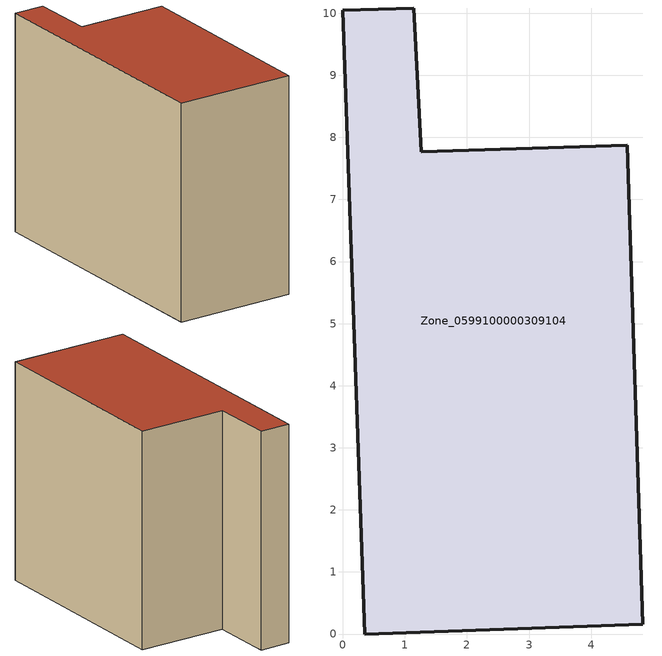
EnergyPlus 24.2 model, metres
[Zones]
Zone_0599100000309104
 floor ground (C_G): 0.35,0 0,10.05 1.14,10.08 1.26,7.76 4.58,7.87 4.83,0.15 z0
 wall outside (C_F): 0.35,0 4.83,0.15 4.58,7.87 1.26,7.76 1.14,10.08 0,10.05 0.35,0 z0:8.11
 roof outside (C_R): 0,10.05 0.35,0 4.83,0.15 4.58,7.87 1.26,7.76 1.14,10.08 z8.11
[BUILDING]
Pand.0599100000309104: North Axis=0; Terrain=City; Loads Convergence Tolerance Value=0.04; Temperature Convergence Tolerance Value=0.4; Solar Distribution=FullExterior; Maximum Number of Warmup Days=25; Minimum Number of Warmup Days=1
[Site:Location]
Rotterdam.The.Hague.AP_ZH_NLD Design_Conditions: Latitude=51.96; Longitude=4.45; Time Zone=1; Elevation=-4.5
[SITE:GROUNDTEMPERATURE:BUILDINGSURFACE]
18, 18, 18, 18, 18, 18, 18, 18, 18, 18, 18, 18
[MATERIAL] Thermal Absorptance=0.9; Solar Absorptance=0.7; Visible Absorptance=0.7
Name | Roughness | Thickness | Conductivity | Density | Specific Heat
G.TI.1946 | MediumSmooth | 0.15 | 1 | 540 | 1210
F.TI.1946 | Rough | 0.3 | 0.857143 | 1920 | 840
R.TI.1946 | MediumRough | 0.2 | 0.1 | 1500 | 1000
[CONSTRUCTION]
C_G: G.TI.1946
C_F: F.TI.1946
C_R: R.TI.1946
[ZONE]
Zone_0599100000309104: Type=1; Multiplier=1; Ceiling Height=Autocalculate; Volume=Autocalculate; Floor Area=autocalculate; Part of Total Floor Area=Yes
[ZONEINFILTRATION:DESIGNFLOWRATE]
Infil_Zone_0599100000309104: Zone or ZoneList or Space or SpaceList=Zone_0599100000309104; Schedule=AlwaysOn; Design Flow Rate Calculation Method=Flow/Area; Flow Rate per Floor Area=0.003; Constant Term Coefficient=1; Temperature Term Coefficient=0; Velocity Term Coefficient=0; Velocity Squared Term Coefficient=0
[HVACTEMPLATE:ZONE:IDEALLOADSAIRSYSTEM]
Zone_0599100000309104: Maximum Heating Supply Air Temperature=50; Minimum Cooling Supply Air Temperature=13; Maximum Heating Supply Air Humidity Ratio=0.0156; Minimum Cooling Supply Air Humidity Ratio=0.0077; Heating Limit=NoLimit; Cooling Limit=NoLimit; Dehumidification Control Type=ConstantSensibleHeatRatio; Cooling Sensible Heat Ratio=0.7; Dehumidification Setpoint=60; Humidification Control Type=None; Humidification Setpoint=30; Outdoor Air Method=None; Outdoor Air Flow Rate per Person=0.00944; Outdoor Air Flow Rate per Zone Floor Area=0; Outdoor Air Flow Rate per Zone=0; Demand Controlled Ventilation Type=None; Outdoor Air Economizer Type=NoEconomizer; Heat Recovery Type=None; Sensible Heat Recovery Effectiveness=0.7; Latent Heat Recovery Effectiveness=0.65
[ZONECONTROL:THERMOSTAT]
ThermostatControl_Zone_0599100000309104: Zone or ZoneList=Zone_0599100000309104; Control Type Schedule=DualSetpointControlType; Control 1=Thermostat_Zone_0599100000309104; Temperature Difference Between Cutout And Setpoint=0
[THERMOSTATSETPOINT:DUALSETPOINT]
Thermostat_Zone_0599100000309104: Heating Setpoint Temperature Schedule=HeatingSetpoint_Zone_0599100000309104; Cooling Setpoint Temperature Schedule=CoolingSetpoint_Zone_0599100000309104
[SCHEDULE:COMPACT]
HeatingSetpoint_Zone_0599100000309104: Through: 12/31, For: AllDays, Until: 24:00, 21
CoolingSetpoint_Zone_0599100000309104: Through: 12/31, For: AllDays, Until: 24:00, 24
DualSetpointControlType: Through: 12/31, For: AllDays, Until: 24:00, 4
AlwaysOn: Through: 12/31, For: AllDays, Until: 24:00, 1
